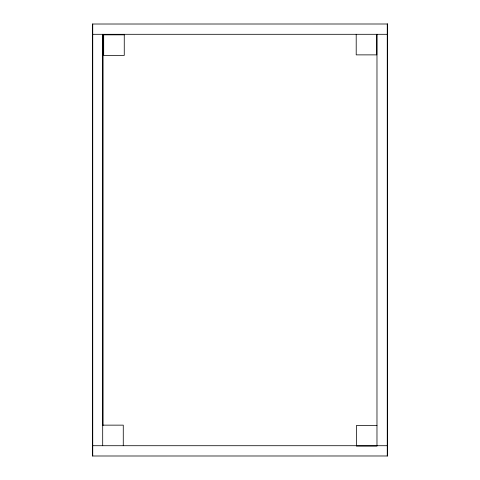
<?xml version="1.0" encoding="UTF-8"?>
<svg xmlns="http://www.w3.org/2000/svg" width="480" height="480" viewBox="0 0 480 480"><rect width="100%" height="100%" fill="white"/><g stroke="black" fill="none" stroke-linecap="round" stroke-linejoin="round"><path stroke-width="0.72" d="M92.412 34.302L387.258 34.302M102.696 425.142L123.27 425.142L123.27 445.716M376.974 425.514L356.4 425.514L356.4 446.082L376.974 446.082L376.974 34.302M92.412 445.716L387.258 445.716M387.258 24.018L387.258 456M376.776 34.302L376.776 54.876L356.202 54.876L356.202 34.302M103.026 34.284L103.026 425.466M102.696 34.302L102.696 445.716M92.742 24L92.742 455.982M387.588 24L92.412 24.018L92.412 456L387.588 455.982L387.588 24M124.26 34.842L103.686 34.842L103.686 55.416L124.26 55.416L124.26 34.842"/></g></svg>
